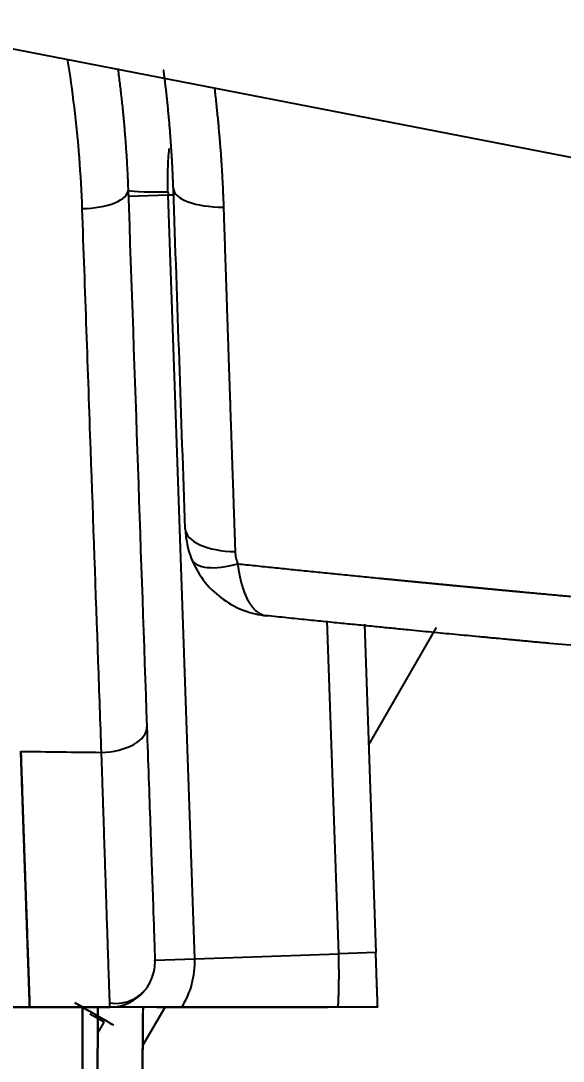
# Model space of a CAD drawing. Extents: x 8663 to 11443, y -20992 to -18942.
# Drawn here: x 10450.44 to 10462.42, y -20546.91 to -20523.96 of the extents above; entities that cross this region are included whole.
import ezdxf

# ---------------------------------------------------------------- set-up
doc = ezdxf.new("R2010")
doc.units = 0
doc.layers.get('0').update_dxf_attribs({"linetype": 'CONTINUOUS'})
doc.layers.add('1', color=7, linetype='CONTINUOUS')
doc.styles.add('____', font='')
doc.styles.get('____').set_extended_font_data('굴림')
doc.dimstyles.new('MSADIM', dxfattribs={"dimtxt": 33, "dimasz": 17, "dimexe": 10, "dimexo": 7.5, "dimgap": 10, "dimtad": 0, "dimtih": 1, "dimtoh": 1, "dimdec": 0, "dimzin": 1, "dimtxsty": '____', "dimcen": 11.25, "dimazin": 3, "dimtfac": 1, "dimtdec": 0, "dimtix": 1, "dimtmove": 0, "dimatfit": 3, "dimtolj": 1, "dimtzin": 1})

# ---------------------------------------------------------------- blocks, each defined once
blk = doc.blocks.new('*D256')
at = {"color": 0}
for p, q in [((10288.781, -20489.955), (10288.781, -20650.431)), ((10824.37, -20536.443), (10824.37, -20650.431)), ((10305.781, -20640.431), (10515.183, -20640.431)), ((10807.37, -20640.431), (10597.968, -20640.431))]:
    blk.add_line(p, q, dxfattribs=at)
for points in [[(10305.781, -20637.597), (10305.781, -20643.264), (10288.781, -20640.431)], [(10807.37, -20637.597), (10807.37, -20643.264), (10824.37, -20640.431)]]:
    blk.add_solid(points, dxfattribs=at)
at = {"color": 0, "insert": (10556.575, -20640.431), "char_height": 28, "attachment_point": 5, "style": '____'}
blk.add_mtext('\\A1;534', dxfattribs=at)

msp = doc.modelspace()

# ---------------------------------------------------------------- linework, layer by layer
at = {"layer": '1', "color": 7, "linetype": 'CONTINUOUS'}
for p, q in [((10570.496, -20547.957), (10354.538, -20505.979)), ((10452.815, -20527.832), (10453.693, -20527.802)), ((10453.693, -20527.802), (10453.814, -20527.802)), ((10454.281, -20544.657), (10453.693, -20527.802)), ((10457.459, -20544.546), (10457.203, -20537.202)), ((10458.026, -20537.272), (10458.279, -20544.517)), ((10459.615, -20537.348), (10458.119, -20539.938)), ((10454.281, -20544.657), (10457.459, -20544.546)), ((10458.279, -20544.517), (10457.459, -20544.546)), ((10453.403, -20544.688), (10454.281, -20544.657)), ((10453.144, -20546.556), (10453.625, -20545.722)), ((10457.264, -20545.722), (10457.22, -20545.722)), ((10452.278, -20546.056), (10451.963, -20545.874)), ((10452.14, -20546.294), (10452.278, -20546.056))]:
    msp.add_line(p, q, dxfattribs=at)
for radius, start, end in [(1, 339.9574, 2), (1.879, 327.8398, 2), (1, 270, 320.0624)]:
    msp.add_arc((10452.404, -20544.722), radius, start, end, dxfattribs=at)
for centre, major_axis, ratio, start_param, end_param in [((10451.811, -20527.734), (-0.999, -0.035), 0.373321, 1.53755, 3.141593), ((10455.808, -20527.595), (2.998, 0.105), 0.032433, 3.141593, 3.926688), ((10455.009, -20527.623), (-1.199, -0.042), 0.374375, 0, 1.4806), ((10455.271, -20535.125), (-1.199, -0.042), 0.454803, 0, 1.473707), ((10455.327, -20535.393), (1.115, 0.443), 0.407682, 3.141593, 4.466014), ((10452.224, -20539.57), (0.999, 0.035), 0.53121, 4.685969, 6.283185)]:
    msp.add_ellipse(centre, major_axis=major_axis, ratio=ratio, start_param=start_param, end_param=end_param, dxfattribs=at)
for points, degree, knots in [([(10451.467, -20524.804), (10451.524, -20525.158), (10451.574, -20525.512), (10451.707, -20526.615), (10451.764, -20527.364), (10451.79, -20528.108)], 3, [0, 0, 0, 0, 0.320825, 0.320825, 1, 1, 1, 1]), ([(10452.582, -20525.019), (10452.583, -20525.025), (10452.591, -20525.084), (10452.606, -20525.195), (10452.625, -20525.351), (10452.644, -20525.507), (10452.662, -20525.663), (10452.679, -20525.819), (10452.695, -20525.976), (10452.71, -20526.132), (10452.724, -20526.288), (10452.737, -20526.445), (10452.749, -20526.602), (10452.761, -20526.758), (10452.771, -20526.915), (10452.781, -20527.072), (10452.79, -20527.229), (10452.797, -20527.386), (10452.804, -20527.542), (10452.808, -20527.647), (10452.81, -20527.699)], 3, [0, 0, 0, 0, 0.007738, 0.065735, 0.123778, 0.181866, 0.239999, 0.298178, 0.356403, 0.414674, 0.472992, 0.531357, 0.589769, 0.648229, 0.706736, 0.765292, 0.823896, 0.882548, 0.94125, 1, 1, 1, 1]), ([(10453.809, -20527.665), (10453.809, -20527.641), (10453.807, -20527.593), (10453.804, -20527.521), (10453.801, -20527.45), (10453.798, -20527.378), (10453.795, -20527.307), (10453.791, -20527.235), (10453.787, -20527.164), (10453.784, -20527.093), (10453.78, -20527.021), (10453.775, -20526.95), (10453.771, -20526.879), (10453.766, -20526.808), (10453.762, -20526.738), (10453.757, -20526.667), (10453.752, -20526.596), (10453.746, -20526.526), (10453.741, -20526.455), (10453.735, -20526.385), (10453.73, -20526.314), (10453.724, -20526.244), (10453.718, -20526.174), (10453.711, -20526.104), (10453.705, -20526.034), (10453.698, -20525.964), (10453.691, -20525.894), (10453.684, -20525.824), (10453.677, -20525.754), (10453.67, -20525.684), (10453.662, -20525.615), (10453.655, -20525.545), (10453.647, -20525.476), (10453.639, -20525.407), (10453.631, -20525.338), (10453.623, -20525.268), (10453.614, -20525.199), (10453.605, -20525.13), (10453.599, -20525.08), (10453.596, -20525.054), (10453.595, -20525.05)], 3, [0, 0, 0, 0, 0.027655, 0.055268, 0.082839, 0.110367, 0.137853, 0.165296, 0.192697, 0.220057, 0.247374, 0.274649, 0.301882, 0.329073, 0.356222, 0.38333, 0.410396, 0.43742, 0.464403, 0.491344, 0.518244, 0.545103, 0.57192, 0.598696, 0.62543, 0.652124, 0.678776, 0.705388, 0.731959, 0.758489, 0.784978, 0.811426, 0.837834, 0.864202, 0.890528, 0.916815, 0.943061, 0.969267, 0.995432, 1, 1, 1, 1]), ([(10454.715, -20525.446), (10454.716, -20525.45), (10454.722, -20525.506), (10454.735, -20525.613), (10454.752, -20525.766), (10454.768, -20525.92), (10454.784, -20526.073), (10454.799, -20526.227), (10454.813, -20526.381), (10454.826, -20526.534), (10454.839, -20526.688), (10454.851, -20526.842), (10454.862, -20526.996), (10454.872, -20527.15), (10454.881, -20527.304), (10454.89, -20527.458), (10454.898, -20527.612), (10454.905, -20527.766), (10454.911, -20527.92), (10454.915, -20528.022), (10454.916, -20528.074)], 3, [0, 0, 0, 0, 0.004987, 0.063092, 0.121242, 0.179438, 0.237682, 0.295975, 0.354319, 0.412717, 0.47117, 0.529679, 0.588247, 0.646874, 0.705564, 0.764318, 0.823136, 0.882022, 0.940976, 1, 1, 1, 1]), ([(10453.69, -20527.738), (10453.684, -20527.565), (10453.683, -20527.397), (10453.694, -20527.079), (10453.704, -20526.927), (10453.719, -20526.784)], 3, [0, 0, 0, 0, 0.516325, 0.516325, 1, 1, 1, 1]), ([(10454.916, -20528.074), (10454.918, -20528.113), (10454.92, -20528.192), (10454.924, -20528.31), (10454.928, -20528.428), (10454.932, -20528.545), (10454.936, -20528.663), (10454.94, -20528.781), (10454.944, -20528.898), (10454.947, -20529.015), (10454.951, -20529.133), (10454.955, -20529.25), (10454.959, -20529.367), (10454.963, -20529.484), (10454.967, -20529.601), (10454.971, -20529.718), (10454.975, -20529.835), (10454.979, -20529.951), (10454.983, -20530.068), (10454.986, -20530.184), (10454.99, -20530.3), (10454.994, -20530.417), (10454.998, -20530.533), (10455.002, -20530.649), (10455.006, -20530.765), (10455.01, -20530.881), (10455.014, -20530.997), (10455.018, -20531.112), (10455.022, -20531.228), (10455.025, -20531.343), (10455.029, -20531.459), (10455.033, -20531.574), (10455.037, -20531.69), (10455.041, -20531.805), (10455.045, -20531.92), (10455.049, -20532.035), (10455.053, -20532.15), (10455.057, -20532.265), (10455.061, -20532.379), (10455.064, -20532.494), (10455.068, -20532.609), (10455.072, -20532.723), (10455.076, -20532.837), (10455.08, -20532.952), (10455.084, -20533.066), (10455.088, -20533.18), (10455.092, -20533.294), (10455.096, -20533.408), (10455.099, -20533.522), (10455.103, -20533.636), (10455.107, -20533.75), (10455.111, -20533.864), (10455.115, -20533.977), (10455.119, -20534.091), (10455.123, -20534.204), (10455.127, -20534.318), (10455.131, -20534.431), (10455.134, -20534.544), (10455.138, -20534.657), (10455.142, -20534.77), (10455.146, -20534.883), (10455.15, -20534.996), (10455.154, -20535.109), (10455.158, -20535.222), (10455.162, -20535.335), (10455.166, -20535.447), (10455.17, -20535.56), (10455.172, -20535.635), (10455.173, -20535.672)], 3, [0, 0, 0, 0, 0.015209, 0.030416, 0.045622, 0.060826, 0.076028, 0.091229, 0.106429, 0.121627, 0.136823, 0.152018, 0.167211, 0.182403, 0.197593, 0.212782, 0.227969, 0.243155, 0.258339, 0.273521, 0.288702, 0.303881, 0.319059, 0.334235, 0.349409, 0.364582, 0.379753, 0.394923, 0.41009, 0.425256, 0.440421, 0.455583, 0.470744, 0.485903, 0.50106, 0.516215, 0.531368, 0.546519, 0.561669, 0.576816, 0.591962, 0.607105, 0.622247, 0.637386, 0.652523, 0.667658, 0.682791, 0.697921, 0.713049, 0.728175, 0.743299, 0.75842, 0.773539, 0.788655, 0.803769, 0.81888, 0.833989, 0.849095, 0.864198, 0.879299, 0.894397, 0.909492, 0.924584, 0.939673, 0.954759, 0.969843, 0.984923, 1, 1, 1, 1]), ([(10451.79, -20528.108), (10451.854, -20529.91), (10451.974, -20533.3), (10452.114, -20537.261), (10452.192, -20539.441), (10452.216, -20540.102)], 3, [0, 0, 0, 0, 0.432977, 0.826385, 1, 1, 1, 1]), ([(10454.211, -20535.836), (10454.291, -20536.035), (10454.394, -20536.206), (10454.636, -20536.505), (10454.773, -20536.63), (10455.061, -20536.833), (10455.217, -20536.914), (10455.534, -20537.032), (10455.697, -20537.07), (10455.864, -20537.087)], 3, [0, 0, 0, 0, 0.25, 0.25, 0.5, 0.5, 0.75, 0.75, 1, 1, 1, 1]), ([(10455.23, -20535.942), (10455.231, -20535.948), (10455.232, -20535.962), (10455.235, -20535.982), (10455.237, -20536.002), (10455.24, -20536.022), (10455.243, -20536.041), (10455.246, -20536.061), (10455.249, -20536.081), (10455.252, -20536.101), (10455.255, -20536.12), (10455.259, -20536.14), (10455.262, -20536.16), (10455.266, -20536.179), (10455.27, -20536.198), (10455.274, -20536.218), (10455.278, -20536.237), (10455.282, -20536.256), (10455.286, -20536.275), (10455.29, -20536.294), (10455.295, -20536.313), (10455.3, -20536.332), (10455.304, -20536.351), (10455.309, -20536.369), (10455.314, -20536.388), (10455.327, -20536.432), (10455.349, -20536.502), (10455.383, -20536.594), (10455.421, -20536.682), (10455.461, -20536.759), (10455.502, -20536.826), (10455.545, -20536.887), (10455.595, -20536.944), (10455.642, -20536.988), (10455.684, -20537.019), (10455.719, -20537.041), (10455.748, -20537.055), (10455.773, -20537.065), (10455.791, -20537.072), (10455.809, -20537.077), (10455.827, -20537.081), (10455.846, -20537.085), (10455.858, -20537.086), (10455.864, -20537.087)], 3, [0, 0, 0, 0, 0.009854, 0.019759, 0.029715, 0.039722, 0.049779, 0.059886, 0.070043, 0.08025, 0.090505, 0.10081, 0.111164, 0.121566, 0.132015, 0.142513, 0.153057, 0.163648, 0.174286, 0.18497, 0.195699, 0.206473, 0.217292, 0.228155, 0.239062, 0.250012, 0.308453, 0.369648, 0.43352, 0.499961, 0.553202, 0.612759, 0.678474, 0.750106, 0.791913, 0.833469, 0.874744, 0.89589, 0.916932, 0.937869, 0.958694, 0.979406, 1, 1, 1, 1]), ([(10455.23, -20535.942), (10455.295, -20535.949), (10455.427, -20535.962), (10455.624, -20535.983), (10455.821, -20536.003), (10456.018, -20536.023), (10456.215, -20536.044), (10456.412, -20536.064), (10456.609, -20536.084), (10456.806, -20536.104), (10457.004, -20536.124), (10457.201, -20536.144), (10457.397, -20536.164), (10457.593, -20536.183), (10457.789, -20536.203), (10457.984, -20536.222), (10458.179, -20536.241), (10458.317, -20536.255), (10458.398, -20536.263), (10458.423, -20536.265), (10458.447, -20536.268), (10458.471, -20536.27), (10458.496, -20536.273), (10458.52, -20536.275), (10458.544, -20536.277), (10458.569, -20536.28), (10458.593, -20536.282), (10458.618, -20536.284), (10458.642, -20536.287), (10458.666, -20536.289), (10458.691, -20536.292), (10458.715, -20536.294), (10458.739, -20536.296), (10458.764, -20536.299), (10458.788, -20536.301), (10458.813, -20536.304), (10458.837, -20536.306), (10458.861, -20536.308), (10458.886, -20536.311), (10458.91, -20536.313), (10458.935, -20536.315), (10458.959, -20536.318), (10458.983, -20536.32), (10459.008, -20536.323), (10459.032, -20536.325), (10459.057, -20536.327), (10459.081, -20536.33), (10459.105, -20536.332), (10459.13, -20536.334), (10459.154, -20536.337), (10459.179, -20536.339), (10459.203, -20536.342), (10459.227, -20536.344), (10459.252, -20536.346), (10459.276, -20536.349), (10459.301, -20536.351), (10459.325, -20536.353), (10459.349, -20536.356), (10459.374, -20536.358), (10459.398, -20536.36), (10459.423, -20536.363), (10459.447, -20536.365), (10459.472, -20536.368), (10459.496, -20536.37), (10459.52, -20536.372), (10459.545, -20536.375), (10459.569, -20536.377), (10459.594, -20536.379), (10459.618, -20536.382), (10459.643, -20536.384), (10459.667, -20536.386), (10459.692, -20536.389), (10459.716, -20536.391), (10459.741, -20536.393), (10459.765, -20536.396), (10459.789, -20536.398), (10459.814, -20536.401), (10459.838, -20536.403), (10459.863, -20536.405), (10459.887, -20536.408), (10459.912, -20536.41), (10459.936, -20536.412), (10459.961, -20536.415), (10459.985, -20536.417), (10460.01, -20536.419), (10460.034, -20536.422), (10460.059, -20536.424), (10460.083, -20536.426), (10460.108, -20536.429), (10460.132, -20536.431), (10460.157, -20536.433), (10460.181, -20536.436), (10460.206, -20536.438), (10460.231, -20536.44), (10460.255, -20536.443), (10460.28, -20536.445), (10460.304, -20536.447), (10460.329, -20536.45), (10460.353, -20536.452), (10460.378, -20536.454), (10460.402, -20536.457), (10460.427, -20536.459), (10460.451, -20536.461), (10460.476, -20536.464), (10460.501, -20536.466), (10460.525, -20536.468), (10460.55, -20536.471), (10460.574, -20536.473), (10460.599, -20536.475), (10460.624, -20536.478), (10460.648, -20536.48), (10460.673, -20536.482), (10460.697, -20536.485), (10460.722, -20536.487), (10460.747, -20536.489), (10460.771, -20536.492), (10460.796, -20536.494), (10460.82, -20536.496), (10460.845, -20536.499), (10460.87, -20536.501), (10460.894, -20536.503), (10460.919, -20536.506), (10460.944, -20536.508), (10460.968, -20536.51), (10460.993, -20536.513), (10461.018, -20536.515), (10461.042, -20536.517), (10461.067, -20536.52), (10461.092, -20536.522), (10461.116, -20536.524), (10461.141, -20536.527), (10461.166, -20536.529), (10461.19, -20536.531), (10461.215, -20536.534), (10461.24, -20536.536), (10461.265, -20536.538), (10461.289, -20536.541), (10461.314, -20536.543), (10461.339, -20536.545), (10461.364, -20536.548), (10461.39, -20536.55), (10461.416, -20536.553), (10461.442, -20536.555), (10461.468, -20536.558), (10461.494, -20536.56), (10461.532, -20536.564), (10461.582, -20536.569), (10461.643, -20536.574), (10461.704, -20536.58), (10461.765, -20536.586), (10461.826, -20536.591), (10461.886, -20536.597), (10461.947, -20536.603), (10462.007, -20536.608), (10462.067, -20536.613), (10462.128, -20536.619), (10462.188, -20536.624), (10462.248, -20536.63), (10462.307, -20536.635), (10462.383, -20536.642), (10462.491, -20536.651), (10462.649, -20536.666), (10462.855, -20536.684), (10463.185, -20536.714), (10463.621, -20536.753), (10464.146, -20536.799), (10465.025, -20536.875), (10466.248, -20536.98), (10468.038, -20537.127), (10470.089, -20537.29), (10472.461, -20537.469), (10474.983, -20537.647), (10477.656, -20537.822), (10480.054, -20537.965), (10482.262, -20538.087), (10484.366, -20538.195), (10486.367, -20538.288), (10488.085, -20538.36), (10489.339, -20538.408), (10490.458, -20538.449), (10491.443, -20538.483), (10492.294, -20538.51), (10493.282, -20538.54), (10494.431, -20538.571), (10495.761, -20538.604), (10497.024, -20538.631), (10498.219, -20538.653), (10499.506, -20538.674), (10500.917, -20538.691), (10502.483, -20538.705), (10504.074, -20538.713), (10505.354, -20538.716), (10506.315, -20538.716), (10506.947, -20538.715), (10507.579, -20538.715), (10508.211, -20538.713), (10508.842, -20538.712), (10509.474, -20538.71), (10510.105, -20538.707), (10510.736, -20538.704), (10511.366, -20538.701), (10511.953, -20538.698), (10512.504, -20538.694), (10513.032, -20538.692), (10513.589, -20538.689), (10514.176, -20538.686), (10514.792, -20538.683), (10515.438, -20538.679), (10516.114, -20538.676), (10516.82, -20538.673), (10517.556, -20538.669), (10518.488, -20538.664), (10519.664, -20538.658), (10521.078, -20538.651), (10522.059, -20538.646), (10522.553, -20538.643)], 3, [0, 0, 0, 0, 0.002938, 0.005877, 0.008817, 0.011755, 0.014693, 0.017632, 0.020572, 0.023515, 0.026456, 0.029394, 0.032325, 0.035249, 0.038165, 0.041075, 0.04398, 0.046881, 0.047244, 0.047607, 0.04797, 0.048333, 0.048696, 0.049059, 0.049422, 0.049785, 0.050148, 0.050511, 0.050874, 0.051237, 0.051601, 0.051964, 0.052327, 0.05269, 0.053054, 0.053417, 0.05378, 0.054143, 0.054507, 0.05487, 0.055234, 0.055597, 0.05596, 0.056324, 0.056687, 0.057051, 0.057414, 0.057778, 0.058142, 0.058505, 0.058869, 0.059232, 0.059596, 0.05996, 0.060324, 0.060687, 0.061051, 0.061415, 0.061779, 0.062143, 0.062507, 0.062871, 0.063235, 0.063599, 0.063963, 0.064327, 0.064691, 0.065055, 0.065419, 0.065784, 0.066148, 0.066512, 0.066877, 0.067241, 0.067606, 0.06797, 0.068335, 0.068699, 0.069064, 0.069429, 0.069793, 0.070158, 0.070523, 0.070888, 0.071253, 0.071618, 0.071983, 0.072348, 0.072713, 0.073078, 0.073443, 0.073809, 0.074174, 0.074539, 0.074905, 0.07527, 0.075636, 0.076002, 0.076367, 0.076733, 0.077099, 0.077465, 0.077831, 0.078197, 0.078563, 0.078929, 0.079295, 0.079661, 0.080027, 0.080394, 0.08076, 0.081127, 0.081493, 0.08186, 0.082226, 0.082593, 0.08296, 0.083327, 0.083694, 0.084061, 0.084428, 0.084795, 0.085162, 0.085529, 0.085896, 0.086264, 0.086631, 0.086999, 0.087366, 0.087734, 0.088102, 0.088469, 0.088837, 0.089205, 0.089573, 0.08994, 0.090308, 0.090676, 0.091043, 0.091414, 0.091801, 0.092192, 0.092582, 0.092973, 0.093364, 0.093755, 0.094666, 0.095577, 0.096485, 0.097392, 0.098297, 0.0992, 0.100101, 0.101001, 0.101898, 0.102794, 0.103689, 0.104581, 0.105472, 0.106355, 0.107968, 0.110311, 0.113384, 0.117188, 0.125039, 0.13285, 0.140621, 0.164283, 0.187485, 0.220527, 0.255797, 0.293294, 0.333013, 0.374951, 0.40017, 0.43142, 0.468691, 0.489296, 0.507905, 0.524518, 0.539136, 0.551763, 0.5624, 0.583144, 0.602884, 0.621619, 0.639348, 0.656077, 0.678916, 0.70214, 0.725749, 0.749747, 0.759127, 0.768505, 0.77788, 0.787252, 0.796621, 0.805987, 0.81535, 0.82471, 0.834067, 0.843421, 0.850803, 0.858626, 0.86689, 0.875595, 0.884741, 0.894329, 0.904357, 0.914828, 0.925739, 0.937093, 0.956318, 0.978052, 1, 1, 1, 1]), ([(10529.182, -20539.926), (10527.814, -20539.926), (10524.276, -20539.926), (10520.079, -20539.926), (10516.551, -20539.926), (10514.459, -20539.926), (10512.755, -20539.926), (10511.403, -20539.926), (10510.369, -20539.925), (10509.113, -20539.924), (10507.637, -20539.921), (10506.273, -20539.917), (10505.098, -20539.911), (10504.19, -20539.904), (10503.293, -20539.897), (10502.409, -20539.887), (10501.536, -20539.876), (10500.676, -20539.864), (10499.827, -20539.849), (10498.99, -20539.834), (10498.165, -20539.817), (10497.352, -20539.799), (10496.551, -20539.78), (10495.762, -20539.759), (10494.985, -20539.738), (10494.22, -20539.715), (10493.026, -20539.678), (10491.396, -20539.623), (10489.322, -20539.543), (10487.237, -20539.453), (10485.139, -20539.353), (10483.03, -20539.243), (10480.584, -20539.106), (10477.8, -20538.935), (10474.676, -20538.724), (10471.533, -20538.493), (10468.876, -20538.283), (10466.733, -20538.105), (10465.134, -20537.968), (10463.603, -20537.833), (10462.583, -20537.74), (10462.05, -20537.691), (10461.983, -20537.685), (10461.916, -20537.679), (10461.849, -20537.673), (10461.783, -20537.667), (10461.718, -20537.661), (10461.653, -20537.655), (10461.588, -20537.649), (10461.525, -20537.643), (10461.461, -20537.637), (10461.398, -20537.631), (10461.337, -20537.625), (10461.253, -20537.617), (10461.122, -20537.605), (10460.968, -20537.591), (10460.815, -20537.576), (10460.684, -20537.564), (10460.423, -20537.539), (10460.032, -20537.502), (10459.511, -20537.452), (10459.054, -20537.407), (10458.656, -20537.368), (10458.31, -20537.334), (10457.946, -20537.298), (10457.564, -20537.26), (10457.164, -20537.22), (10456.747, -20537.178), (10456.311, -20537.133), (10456.015, -20537.103), (10455.864, -20537.087)], 3, [0, 0, 0, 0, 0.055864, 0.14455, 0.171515, 0.20002, 0.230063, 0.241156, 0.255253, 0.272356, 0.292464, 0.315579, 0.328116, 0.34049, 0.352703, 0.364753, 0.376642, 0.388368, 0.399932, 0.411334, 0.422574, 0.433652, 0.444567, 0.455321, 0.465912, 0.476341, 0.486608, 0.514711, 0.542981, 0.571416, 0.600017, 0.628785, 0.65772, 0.700097, 0.742745, 0.785664, 0.828854, 0.851634, 0.873489, 0.894417, 0.914418, 0.91535, 0.916274, 0.917191, 0.9181, 0.919002, 0.919897, 0.920785, 0.921666, 0.922539, 0.923404, 0.924263, 0.925114, 0.925935, 0.927718, 0.930463, 0.932247, 0.93403, 0.935812, 0.942948, 0.950079, 0.957207, 0.9617, 0.966437, 0.971419, 0.976646, 0.982117, 0.987833, 0.993794, 1, 1, 1, 1]), ([(10453.223, -20539.535), (10453.251, -20540.319), (10453.276, -20541.042), (10453.32, -20542.314), (10453.34, -20542.866), (10453.371, -20543.761), (10453.383, -20544.107), (10453.399, -20544.57), (10453.403, -20544.688), (10453.403, -20544.688)], 3, [0, 0, 0, 0, 0.25, 0.25, 0.5, 0.5, 0.75, 0.75, 1, 1, 1, 1]), ([(10450.638, -20545.722), (10450.638, -20545.722), (10450.638, -20545.722), (10450.638, -20545.722), (10450.638, -20545.721), (10450.638, -20545.72), (10450.638, -20545.719), (10450.638, -20545.718), (10450.637, -20545.716), (10450.637, -20545.714), (10450.637, -20545.712), (10450.637, -20545.709), (10450.637, -20545.706), (10450.637, -20545.703), (10450.637, -20545.7), (10450.637, -20545.696), (10450.637, -20545.693), (10450.636, -20545.688), (10450.636, -20545.684), (10450.636, -20545.679), (10450.636, -20545.674), (10450.636, -20545.669), (10450.636, -20545.664), (10450.635, -20545.658), (10450.635, -20545.652), (10450.635, -20545.646), (10450.635, -20545.639), (10450.634, -20545.632), (10450.634, -20545.625), (10450.634, -20545.618), (10450.634, -20545.61), (10450.633, -20545.602), (10450.633, -20545.594), (10450.633, -20545.585), (10450.632, -20545.577), (10450.632, -20545.568), (10450.632, -20545.558), (10450.631, -20545.549), (10450.631, -20545.539), (10450.631, -20545.529), (10450.63, -20545.519), (10450.63, -20545.508), (10450.63, -20545.497), (10450.629, -20545.486), (10450.629, -20545.475), (10450.628, -20545.463), (10450.628, -20545.451), (10450.628, -20545.439), (10450.627, -20545.426), (10450.627, -20545.414), (10450.626, -20545.401), (10450.626, -20545.387), (10450.625, -20545.374), (10450.625, -20545.36), (10450.624, -20545.346), (10450.624, -20545.332), (10450.623, -20545.317), (10450.623, -20545.302), (10450.622, -20545.287), (10450.622, -20545.272), (10450.621, -20545.256), (10450.621, -20545.24), (10450.62, -20545.224), (10450.62, -20545.208), (10450.619, -20545.191), (10450.618, -20545.174), (10450.618, -20545.157), (10450.617, -20545.14), (10450.617, -20545.122), (10450.616, -20545.104), (10450.615, -20545.086), (10450.615, -20545.067), (10450.614, -20545.049), (10450.613, -20545.03), (10450.613, -20545.01), (10450.612, -20544.991), (10450.611, -20544.971), (10450.611, -20544.951), (10450.61, -20544.931), (10450.609, -20544.911), (10450.609, -20544.89), (10450.608, -20544.869), (10450.607, -20544.848), (10450.606, -20544.827), (10450.606, -20544.805), (10450.605, -20544.783), (10450.604, -20544.761), (10450.603, -20544.739), (10450.602, -20544.716), (10450.602, -20544.693), (10450.601, -20544.67), (10450.6, -20544.647), (10450.599, -20544.623), (10450.598, -20544.6), (10450.598, -20544.576), (10450.597, -20544.552), (10450.596, -20544.527), (10450.595, -20544.502), (10450.594, -20544.478), (10450.593, -20544.453), (10450.592, -20544.427), (10450.592, -20544.402), (10450.591, -20544.376), (10450.59, -20544.35), (10450.589, -20544.324), (10450.588, -20544.297), (10450.587, -20544.271), (10450.586, -20544.244), (10450.585, -20544.21), (10450.583, -20544.17), (10450.582, -20544.122), (10450.58, -20544.073), (10450.578, -20544.024), (10450.577, -20543.973), (10450.575, -20543.922), (10450.573, -20543.87), (10450.571, -20543.817), (10450.569, -20543.763), (10450.567, -20543.708), (10450.565, -20543.652), (10450.563, -20543.596), (10450.561, -20543.538), (10450.559, -20543.48), (10450.557, -20543.421), (10450.555, -20543.361), (10450.553, -20543.3), (10450.551, -20543.238), (10450.549, -20543.175), (10450.546, -20543.111), (10450.544, -20543.047), (10450.542, -20542.981), (10450.539, -20542.915), (10450.537, -20542.848), (10450.535, -20542.78), (10450.532, -20542.711), (10450.53, -20542.641), (10450.527, -20542.571), (10450.525, -20542.499), (10450.522, -20542.427), (10450.52, -20542.354), (10450.517, -20542.28), (10450.515, -20542.205), (10450.512, -20542.129), (10450.509, -20542.052), (10450.507, -20541.975), (10450.504, -20541.897), (10450.501, -20541.818), (10450.498, -20541.738), (10450.496, -20541.657), (10450.493, -20541.576), (10450.49, -20541.494), (10450.487, -20541.411), (10450.484, -20541.327), (10450.481, -20541.242), (10450.478, -20541.157), (10450.475, -20541.071), (10450.472, -20540.984), (10450.469, -20540.897), (10450.466, -20540.809), (10450.463, -20540.72), (10450.46, -20540.63), (10450.457, -20540.54), (10450.454, -20540.449), (10450.45, -20540.357), (10450.447, -20540.265), (10450.444, -20540.172), (10450.442, -20540.109), (10450.441, -20540.078)], 3, [0, 0, 0, 0, 0.004635, 0.009273, 0.013914, 0.018557, 0.023202, 0.02785, 0.0325, 0.037152, 0.041807, 0.046464, 0.051123, 0.055784, 0.060447, 0.065112, 0.069779, 0.074447, 0.079118, 0.08379, 0.088465, 0.09314, 0.097818, 0.102497, 0.107177, 0.111859, 0.116542, 0.121227, 0.125912, 0.130599, 0.135288, 0.139977, 0.144667, 0.149359, 0.154051, 0.158744, 0.163438, 0.168133, 0.172828, 0.177525, 0.182221, 0.186919, 0.191616, 0.196315, 0.201013, 0.205712, 0.210412, 0.215111, 0.219811, 0.224511, 0.229211, 0.23391, 0.23861, 0.24331, 0.248009, 0.252709, 0.257408, 0.262106, 0.266805, 0.271503, 0.2762, 0.280897, 0.285593, 0.290288, 0.294983, 0.299677, 0.30437, 0.309062, 0.313754, 0.318444, 0.323133, 0.327822, 0.332509, 0.337194, 0.341879, 0.346562, 0.351244, 0.355924, 0.360603, 0.36528, 0.369956, 0.37463, 0.379302, 0.383973, 0.388642, 0.393308, 0.397973, 0.402636, 0.407297, 0.411956, 0.416613, 0.421267, 0.42592, 0.43057, 0.435217, 0.439862, 0.444505, 0.449145, 0.453783, 0.458418, 0.463051, 0.46768, 0.472307, 0.476931, 0.481553, 0.486171, 0.490786, 0.495399, 0.500008, 0.507923, 0.515869, 0.523845, 0.531852, 0.53989, 0.547957, 0.556054, 0.564181, 0.572337, 0.580521, 0.588734, 0.596976, 0.605245, 0.613542, 0.621866, 0.630217, 0.638594, 0.646998, 0.655427, 0.663882, 0.672362, 0.680867, 0.689397, 0.69795, 0.706527, 0.715127, 0.72375, 0.732396, 0.741063, 0.749752, 0.758463, 0.767194, 0.775945, 0.784717, 0.793507, 0.802317, 0.811145, 0.819992, 0.828856, 0.837738, 0.846636, 0.85555, 0.86448, 0.873426, 0.882386, 0.891361, 0.90035, 0.909352, 0.918367, 0.927394, 0.936434, 0.945484, 0.954546, 0.963618, 0.9727, 0.981791, 0.990891, 1, 1, 1, 1]), ([(10450.441, -20540.078), (10450.441, -20540.093), (10450.442, -20540.124), (10450.444, -20540.169), (10450.445, -20540.214), (10450.447, -20540.258), (10450.448, -20540.303), (10450.45, -20540.347), (10450.452, -20540.391), (10450.453, -20540.436), (10450.455, -20540.479), (10450.456, -20540.523), (10450.458, -20540.567), (10450.459, -20540.61), (10450.461, -20540.653), (10450.462, -20540.696), (10450.464, -20540.739), (10450.465, -20540.782), (10450.467, -20540.824), (10450.468, -20540.867), (10450.47, -20540.909), (10450.471, -20540.951), (10450.473, -20540.993), (10450.474, -20541.034), (10450.475, -20541.076), (10450.477, -20541.117), (10450.478, -20541.158), (10450.48, -20541.199), (10450.481, -20541.24), (10450.483, -20541.281), (10450.484, -20541.321), (10450.485, -20541.361), (10450.487, -20541.402), (10450.488, -20541.442), (10450.49, -20541.481), (10450.491, -20541.521), (10450.492, -20541.561), (10450.494, -20541.6), (10450.495, -20541.639), (10450.496, -20541.678), (10450.498, -20541.717), (10450.499, -20541.755), (10450.501, -20541.794), (10450.502, -20541.832), (10450.503, -20541.87), (10450.505, -20541.908), (10450.506, -20541.946), (10450.507, -20541.984), (10450.508, -20542.021), (10450.51, -20542.058), (10450.511, -20542.095), (10450.512, -20542.132), (10450.514, -20542.169), (10450.515, -20542.206), (10450.516, -20542.242), (10450.517, -20542.279), (10450.519, -20542.315), (10450.52, -20542.351), (10450.521, -20542.386), (10450.527, -20542.552), (10450.537, -20542.838), (10450.55, -20543.225), (10450.563, -20543.584), (10450.575, -20543.916), (10450.586, -20544.249), (10450.598, -20544.574), (10450.608, -20544.878), (10450.617, -20545.136), (10450.623, -20545.288), (10450.625, -20545.367), (10450.626, -20545.392), (10450.627, -20545.416), (10450.628, -20545.439), (10450.629, -20545.461), (10450.629, -20545.483), (10450.63, -20545.503), (10450.631, -20545.523), (10450.631, -20545.541), (10450.632, -20545.559), (10450.633, -20545.576), (10450.633, -20545.592), (10450.634, -20545.607), (10450.634, -20545.621), (10450.635, -20545.634), (10450.635, -20545.646), (10450.635, -20545.657), (10450.636, -20545.668), (10450.636, -20545.677), (10450.636, -20545.686), (10450.637, -20545.694), (10450.637, -20545.7), (10450.637, -20545.706), (10450.637, -20545.711), (10450.637, -20545.715), (10450.638, -20545.719), (10450.638, -20545.721), (10450.638, -20545.722), (10450.638, -20545.722), (10450.638, -20545.722)], 3, [0, 0, 0, 0, 0.004399, 0.008794, 0.013184, 0.017569, 0.02195, 0.026326, 0.030699, 0.035067, 0.039431, 0.04379, 0.048146, 0.052498, 0.056846, 0.06119, 0.065531, 0.069868, 0.074201, 0.078531, 0.082858, 0.087182, 0.091502, 0.095819, 0.100133, 0.104444, 0.108752, 0.113057, 0.117359, 0.121659, 0.125956, 0.130251, 0.134543, 0.138832, 0.14312, 0.147405, 0.151688, 0.155968, 0.160246, 0.164523, 0.168797, 0.173069, 0.177339, 0.181607, 0.185874, 0.190139, 0.194402, 0.198664, 0.202924, 0.207183, 0.21144, 0.215696, 0.219951, 0.224205, 0.228458, 0.23271, 0.236961, 0.24121, 0.24546, 0.249708, 0.300507, 0.350824, 0.400773, 0.450462, 0.5, 0.563105, 0.625704, 0.688018, 0.750274, 0.758947, 0.767609, 0.776261, 0.784904, 0.793539, 0.802167, 0.810787, 0.8194, 0.828008, 0.836611, 0.845209, 0.853804, 0.862395, 0.870984, 0.879572, 0.888158, 0.896744, 0.90533, 0.913917, 0.922506, 0.931097, 0.939691, 0.948289, 0.956892, 0.9655, 0.974114, 0.982735, 0.991364, 1, 1, 1, 1]), ([(10450.441, -20540.079), (10450.456, -20540.512), (10450.47, -20540.924), (10450.491, -20541.512), (10450.497, -20541.702), (10450.507, -20541.981), (10450.51, -20542.073), (10450.517, -20542.253), (10450.52, -20542.343), (10450.529, -20542.606), (10450.541, -20542.943), (10450.551, -20543.254), (10450.567, -20543.7), (10450.577, -20543.971), (10450.589, -20544.339), (10450.593, -20544.454), (10450.598, -20544.591), (10450.599, -20544.617), (10450.601, -20544.67), (10450.602, -20544.696), (10450.605, -20544.773), (10450.606, -20544.822), (10450.614, -20545.056), (10450.625, -20545.37), (10450.632, -20545.561), (10450.635, -20545.641), (10450.635, -20545.655), (10450.636, -20545.674), (10450.636, -20545.679), (10450.637, -20545.689), (10450.637, -20545.712), (10450.638, -20545.722), (10450.638, -20545.722)], 3, [0, 0, 0, 0, 0.125, 0.125, 0.1875, 0.1875, 0.21875, 0.21875, 0.25, 0.25, 0.3125, 0.375, 0.375, 0.5, 0.5, 0.5625, 0.5625, 0.578125, 0.578125, 0.59375, 0.59375, 0.625, 0.625, 0.75, 0.875, 0.875, 0.90625, 0.90625, 0.921875, 0.921875, 0.9375, 1, 1, 1, 1]), ([(10457.448, -20545.722), (10457.448, -20545.709), (10457.45, -20545.682), (10457.452, -20545.642), (10457.454, -20545.601), (10457.455, -20545.561), (10457.457, -20545.521), (10457.458, -20545.48), (10457.46, -20545.44), (10457.461, -20545.399), (10457.462, -20545.359), (10457.463, -20545.318), (10457.464, -20545.278), (10457.465, -20545.238), (10457.466, -20545.197), (10457.466, -20545.157), (10457.466, -20545.116), (10457.467, -20545.076), (10457.467, -20545.035), (10457.467, -20544.995), (10457.467, -20544.954), (10457.467, -20544.914), (10457.466, -20544.873), (10457.466, -20544.832), (10457.465, -20544.792), (10457.465, -20544.751), (10457.464, -20544.711), (10457.463, -20544.67), (10457.462, -20544.629), (10457.461, -20544.587), (10457.46, -20544.56), (10457.459, -20544.546)], 3, [0, 0, 0, 0, 0.03455, 0.06908, 0.103591, 0.138084, 0.172561, 0.207023, 0.24147, 0.275903, 0.310324, 0.344734, 0.379134, 0.413525, 0.447908, 0.482284, 0.516655, 0.551021, 0.585383, 0.619743, 0.654102, 0.68846, 0.72282, 0.757182, 0.791547, 0.825916, 0.860301, 0.894863, 0.929664, 0.964709, 1, 1, 1, 1]), ([(10452.399, -20545.627), (10452.495, -20545.644), (10452.684, -20545.645), (10452.969, -20545.546), (10453.206, -20545.343), (10453.306, -20545.165), (10453.344, -20545.064)], 3, [0, 0, 0, 0, 0.245809, 0.49793, 0.751335, 1, 1, 1, 1]), ([(10363.219, -20545.722), (10364.954, -20545.722), (10366.701, -20545.722), (10369.338, -20545.722), (10370.22, -20545.722), (10371.988, -20545.722), (10372.875, -20545.722), (10374.654, -20545.722), (10375.546, -20545.722), (10377.334, -20545.722), (10378.231, -20545.722), (10380.027, -20545.722), (10380.928, -20545.722), (10382.732, -20545.722), (10383.635, -20545.722), (10386.351, -20545.722), (10388.167, -20545.722), (10391.808, -20545.722), (10393.633, -20545.722), (10397.288, -20545.722), (10399.119, -20545.722), (10402.784, -20545.722), (10404.618, -20545.722), (10408.29, -20545.722), (10410.127, -20545.722), (10413.804, -20545.722), (10415.643, -20545.722), (10419.323, -20545.722), (10421.163, -20545.722), (10424.845, -20545.722), (10428.527, -20545.722), (10432.211, -20545.722), (10435.896, -20545.722), (10437.738, -20545.722), (10443.266, -20545.722), (10446.952, -20545.722), (10450.638, -20545.722)], 3, [0, 0, 0, 0, 0.0625, 0.0625, 0.09375, 0.09375, 0.125, 0.125, 0.15625, 0.15625, 0.1875, 0.1875, 0.21875, 0.21875, 0.25, 0.25, 0.3125, 0.3125, 0.375, 0.375, 0.4375, 0.4375, 0.5, 0.5, 0.5625, 0.5625, 0.625, 0.625, 0.6875, 0.6875, 0.75, 0.8125, 0.8125, 0.875, 0.875, 1, 1, 1, 1]), ([(10450.638, -20545.722), (10438.374, -20545.722), (10428.528, -20545.722), (10416.109, -20545.722), (10406.454, -20545.722), (10400.601, -20545.722), (10395.46, -20545.722), (10389.677, -20545.722), (10384.541, -20545.722), (10378.947, -20545.722), (10373.765, -20545.722), (10371.106, -20545.722), (10368.459, -20545.722), (10365.874, -20545.722), (10363.219, -20545.722)], 2, [0, 0, 0, 0.25, 0.25, 0.5, 0.5, 0.625, 0.625, 0.75, 0.75, 0.875, 0.875, 0.9375, 0.9375, 1, 1, 1]), ([(10453.994, -20545.722), (10453.652, -20545.722), (10453.364, -20545.722), (10453.044, -20545.722), (10452.981, -20545.722), (10452.86, -20545.722), (10452.801, -20545.722), (10452.685, -20545.722), (10452.628, -20545.722), (10452.543, -20545.722), (10452.501, -20545.722), (10452.453, -20545.722), (10452.432, -20545.722), (10452.418, -20545.722), (10452.411, -20545.722), (10452.404, -20545.722)], 3, [0, 0, 0, 0, 0.5, 0.5, 0.625, 0.625, 0.75, 0.75, 0.875, 0.875, 0.9375, 0.96875, 0.984375, 0.984375, 1, 1, 1, 1]), ([(10457.448, -20545.722), (10457.165, -20545.722), (10456.882, -20545.722), (10456.314, -20545.722), (10456.03, -20545.722), (10455.601, -20545.722), (10455.457, -20545.722), (10455.17, -20545.722), (10455.025, -20545.722), (10454.735, -20545.722), (10454.589, -20545.722), (10454.368, -20545.722), (10454.294, -20545.722), (10454.145, -20545.722), (10454.07, -20545.722), (10453.994, -20545.722)], 3, [0, 0, 0, 0, 0.25, 0.25, 0.5, 0.5, 0.625, 0.625, 0.75, 0.75, 0.875, 0.875, 0.9375, 0.9375, 1, 1, 1, 1]), ([(10458.321, -20545.722), (10458.321, -20545.722), (10458.312, -20545.722), (10458.284, -20545.722), (10458.247, -20545.722), (10458.224, -20545.722), (10458.183, -20545.722), (10458.167, -20545.722), (10458.143, -20545.722), (10458.134, -20545.722), (10458.117, -20545.722), (10458.072, -20545.722), (10457.979, -20545.722), (10457.879, -20545.722), (10457.77, -20545.722), (10457.712, -20545.722), (10457.633, -20545.722), (10457.617, -20545.722), (10457.584, -20545.722), (10457.535, -20545.722), (10457.483, -20545.722), (10457.448, -20545.722)], 3, [0, 0, 0, 0, 0.125149, 0.250128, 0.250128, 0.375107, 0.375107, 0.437596, 0.437596, 0.468841, 0.468841, 0.500085, 0.625064, 0.750043, 0.750043, 0.875021, 0.875021, 0.906266, 0.906266, 0.937511, 1, 1, 1, 1])]:
    msp.add_open_spline(points, degree=degree, knots=knots, dxfattribs=at)
for points, degree in [([(10452.81, -20527.699), (10452.957, -20531.898), (10453.094, -20535.843), (10453.223, -20539.535)], 3), ([(10453.69, -20527.738), (10453.691, -20527.759), (10453.692, -20527.78), (10453.693, -20527.802)], 3), ([(10454.071, -20535.167), (10453.986, -20532.711), (10453.899, -20530.224), (10453.809, -20527.665)], 3), ([(10454.071, -20535.167), (10454.079, -20535.395), (10454.125, -20535.619), (10454.211, -20535.836)], 3), ([(10455.173, -20535.672), (10455.177, -20535.764), (10455.195, -20535.854), (10455.23, -20535.942)], 3), ([(10450.441, -20540.079), (10451.032, -20540.087), (10451.624, -20540.095), (10452.216, -20540.102)], 3), ([(10452.405, -20545.722), (10450.638, -20545.722)], 1), ([(10452.404, -20545.722), (10451.809, -20545.722), (10451.22, -20545.722), (10450.638, -20545.722)], 3), ([(10450.638, -20545.722), (10452.407, -20545.722)], 1), ([(10451.635, -20545.626), (10452.49, -20546.119)], 1), ([(10452.49, -20546.119), (10452.205, -20545.955), (10451.92, -20545.79), (10451.635, -20545.626)], 3), ([(10451.802, -20545.722), (10451.802, -20548.474), (10451.802, -20551.225), (10451.802, -20553.976)], 3), ([(10451.802, -20553.976), (10451.802, -20545.722)], 1), ([(10452.072, -20554.005), (10452.096, -20551.244), (10452.121, -20548.483), (10452.145, -20545.722)], 3), ([(10452.145, -20545.722), (10452.121, -20548.483), (10452.096, -20551.244), (10452.072, -20554.005)], 3), ([(10453.139, -20545.722), (10453.067, -20554.002)], 1), ([(10453.067, -20554.002), (10453.091, -20551.242), (10453.115, -20548.482), (10453.139, -20545.722)], 3), ([(10453.139, -20545.722), (10453.137, -20545.978), (10453.135, -20546.234), (10453.133, -20546.491)], 3), ([(10457.22, -20545.722), (10453.139, -20545.722)], 1), ([(10453.445, -20545.722), (10457.22, -20545.722)], 1), ([(10453.133, -20546.491), (10453.067, -20554.002)], 1)]:
    msp.add_open_spline(points, degree=degree, dxfattribs=at)
for points, weights, knots in [([(10452.216, -20540.102), (10452.244, -20540.952), (10452.295, -20542.532), (10452.355, -20544.348), (10452.387, -20545.287), (10452.397, -20545.568), (10452.4, -20545.629)], [0.999999971161, 0.999999971091, 0.999999970969, 0.999999970854, 0.999999970823, 0.999999970834, 0.999999970841], [0, 0, 0, 0, 0.283331, 0.572413, 0.861358, 1, 1, 1, 1]), ([(10458.321, -20545.722), (10458.314, -20545.532), (10458.307, -20545.337), (10458.293, -20544.933), (10458.286, -20544.723), (10458.279, -20544.517)], [1.00000000321, 1.00000000307, 1.00000000295, 1.00000000278, 1.00000000273, 1.00000000273], [0, 0, 0, 0, 0.497, 0.497, 1, 1, 1, 1])]:
    msp.add_rational_spline(points, weights, degree=3, knots=knots, dxfattribs=at)
msp.add_rational_spline([(10452.4, -20545.629), (10452.402, -20545.691), (10452.403, -20545.722), (10452.404, -20545.722)], [0.999999970841, 0.999999970847, 0.999999970857, 0.999999970871], degree=3, dxfattribs=at)

# ---------------------------------------------------------------- dimensions: what is measured, and where the dimension line sits
dim = msp.add_linear_dim(base=(10824.37, -20640.431), p1=(10288.781, -20482.455), p2=(10824.37, -20528.943), text='534', dimstyle='MSADIM', override={"dimtxt": 28, "dimfxl": 1.25, "dimtfill": 1})
dim.commit()
dim.dimension.update_dxf_attribs({"geometry": '*D256', "text_midpoint": (10556.575, -20640.431)})

doc.saveas('drawing.dxf')
